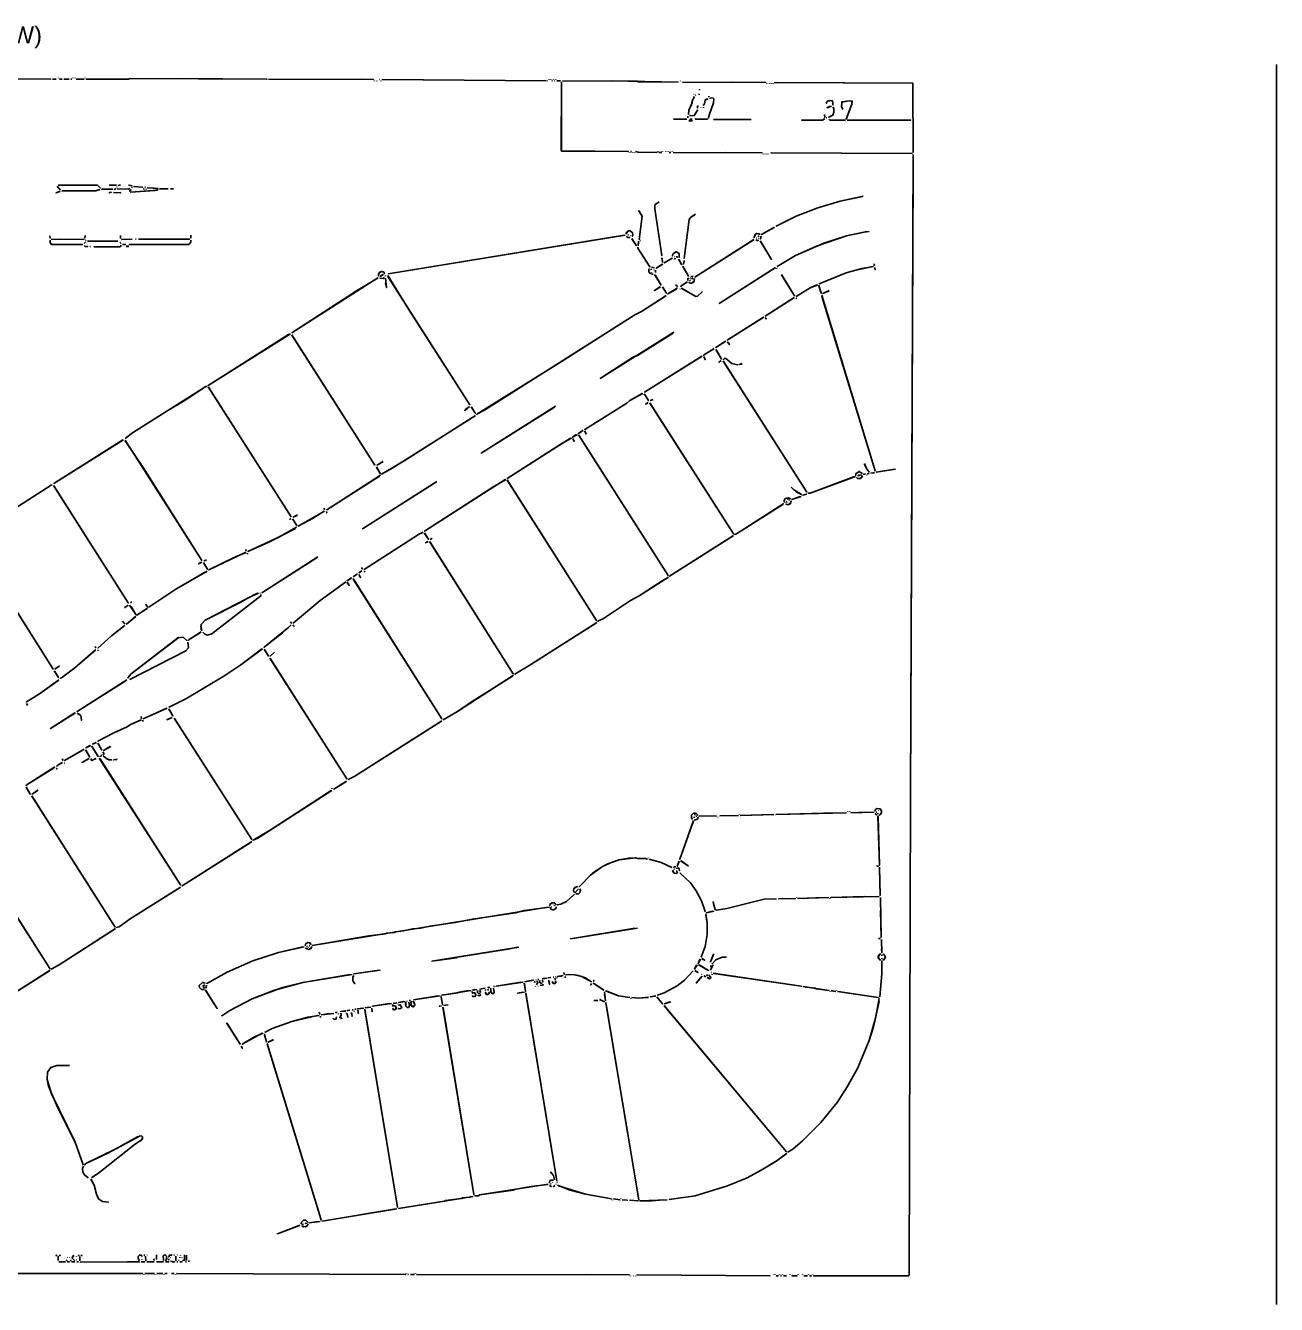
# Model space of a CAD drawing. Extents: x 0 to 16407, y 159 to 1115.
# Drawn here: x 15519 to 16407, y 206 to 1115 of the extents above; entities that cross this region are included whole.
import ezdxf

# ---------------------------------------------------------------- set-up
doc = ezdxf.new("R2010")
doc.units = 0
doc.layers.add('CONTROL', color=1, linetype='CONTINUOUS')
doc.layers.add('RASTER_VECTOR_LINEWORK', color=5, linetype='CONTINUOUS')
doc.styles.get("Standard").update_dxf_attribs({"font": 'Arial'})

msp = doc.modelspace()

# ---------------------------------------------------------------- linework, layer by layer
at = {"layer": 'RASTER_VECTOR_LINEWORK'}
for points in [[(16407, 1087), (16407, 206.25)], [(15447.75, 1077.25), (15536.5, 1076.5), (15449, 1077.25)], [(15537.75, 1076.5), (15540.25, 1076.5)], [(15542, 1077.5), (15542, 1077.25)], [(15542.75, 1076.5), (15544.5, 1076.5)], [(15545.75, 1076.5), (15549.5, 1076.5)], [(15550.75, 1076.5), (15551.5, 1076.5)], [(15552.25, 1077.5), (15552.25, 1077.25)], [(15553.75, 1077.5), (15553.75, 1077.25)], [(15554.5, 1076.5), (15560.25, 1076.5)], [(15561, 1077.5), (15561, 1077.25)], [(15593, 1077), (15591.75, 1076.5), (15561.75, 1076.5), (15591.75, 1076.5), (15593, 1077), (15690, 1076.5), (15627, 1077)], [(15691.25, 1076.5), (15765.75, 1076.25), (15757.25, 1076.5)], [(15766.5, 1075.5), (15766.5, 1075.25)], [(15768, 1075.5), (15768, 1075.25)], [(15770, 1076.25), (15770.25, 1076.25)], [(15771, 1075.5), (15771, 1075.25)], [(15771.75, 1076.25), (15888.25, 1075.5), (15772, 1076.25)], [(15889.25, 1075.5), (15889.5, 1075.5)], [(15890.25, 1076.5), (15890.25, 1076.25)], [(15891, 1076.5), (15891, 1076.25)], [(15891.75, 1076.5), (15891.75, 1076.25)], [(15892.5, 1075.5), (15892.75, 1075.5)], [(15893.5, 1076.5), (15893.5, 1076.25)], [(15894.25, 1075.5), (15894.5, 1075.5)], [(15895.25, 1076.5), (15895.25, 1076.25)], [(15896, 1075.5), (15898.5, 1075.5)], [(15899.25, 1074.75), (15899, 1025.75), (15946.75, 1025.25), (15899.25, 1025.5), (15899.25, 1071.25)], [(15900, 1075.5), (15953, 1075.25), (15953.75, 1074.75), (15982, 1074.5), (15934.75, 1075.5)], [(15983.75, 1075.5), (15983.75, 1075.25)], [(15985.25, 1074.5), (16044.25, 1074.25), (16020.75, 1074.5)], [(16045, 1073.5), (16045, 1073.25)], [(16047, 1073.5), (16047, 1073.25)], [(16048, 1073.5), (16048, 1073.25)], [(16048.75, 1073.5), (16048.75, 1073.25)], [(16049.5, 1073.5), (16049.5, 1073.25)], [(16050.25, 1074.25), (16148.75, 1073.75), (16149, 1024.5), (16148.75, 1073.75), (16052, 1074.25)], [(15993.75, 1064.25), (15992, 1061.25), (15992, 1059.75), (15989.75, 1054.5), (15989.5, 1051.5), (15989.75, 1054.5), (15991.5, 1058.25), (15992, 1061.25), (15993.5, 1064)], [(15993.5, 1066), (15993.25, 1065.75)], [(15994.5, 1065.25), (15994.75, 1065.25)], [(15997, 1066.25), (15997, 1065.5)], [(15997.25, 1069.5), (15997.25, 1068.75)], [(16006, 1063.25), (16004.75, 1063), (16006.75, 1063.25), (16007.5, 1062.5), (16007.25, 1059.75), (16004.25, 1051.75), (16003.75, 1049), (16004.25, 1051.75), (16007.25, 1059.75), (16007.5, 1062.5), (16006.75, 1063.25)], [(16004, 1064.5), (16004, 1063.75)], [(15996, 1054.75), (15993.5, 1050.75), (15995.75, 1054.5)], [(15996, 1057.75), (15995.75, 1056), (15995.75, 1057.5)], [(15998.5, 1056.5), (15998.25, 1056.25)], [(16002.5, 1062.5), (16001.25, 1061.75), (16000.75, 1059), (16000, 1058), (16000.75, 1059), (16001.25, 1061.75), (16003.5, 1062.5)], [(16000, 1056.75), (16000, 1056.25)], [(16089.75, 1061.5), (16088.25, 1061), (16087.25, 1059.5), (16088.25, 1061), (16091.25, 1061.5), (16092, 1060.5), (16092, 1058.25), (16092, 1060.5), (16091.25, 1061.5)], [(16091, 1057.5), (16087.75, 1056.25), (16089.5, 1057.25), (16090.75, 1057.25)], [(16092, 1056.75), (16092.75, 1055.75), (16092.75, 1053.25), (16092, 1051), (16089, 1049.5), (16092, 1051), (16092.75, 1053.25), (16092.75, 1055.75), (16092.25, 1056.5)], [(16103.5, 1061.25), (16098.25, 1060.25), (16098, 1057), (16099, 1055.25), (16098, 1057), (16098.5, 1060.5), (16103.5, 1061.25), (16105.75, 1061), (16105.5, 1058.75), (16101.5, 1048.25), (16105.5, 1058.75), (16105.5, 1061.25)], [(15978.75, 1048.25), (15988.25, 1048.25)], [(15989, 1050.25), (15989, 1049)], [(15992.25, 1047.5), (15991.25, 1046.75), (15990, 1047.25), (15990.25, 1046.75), (15991.75, 1047)], [(15990.25, 1050.75), (15992.75, 1050.5), (15991, 1050.75)], [(15990.5, 1048.25), (15992, 1048.25)], [(15994, 1048.75), (15994.5, 1048.25), (16003, 1048.25), (15994.5, 1048.25)], [(16007.25, 1048), (16034, 1048)], [(16085.75, 1048.5), (16084.5, 1047.5), (16069.75, 1047.5), (16084.5, 1047.5), (16086.25, 1048.5)], [(16086, 1051.5), (16086.25, 1049.5), (16086, 1050.5)], [(16087.25, 1049), (16087.75, 1049)], [(16089, 1048.25), (16089.75, 1047.5), (16100.75, 1047.5), (16089.75, 1047.5)], [(16102.25, 1047.5), (16147.25, 1047.5), (16146.25, 1047.5)], [(15947.5, 1024.5), (15947.5, 1024.25)], [(15948.25, 1025.25), (15949, 1025.25)], [(15949.75, 1024.5), (15949.75, 1024.25)], [(15951, 1024.5), (15951, 1024.25)], [(15951.75, 1025.25), (15953.75, 1024.75), (15967, 1024.5), (15953.75, 1024.75), (15952, 1025.25)], [(15967.75, 1025.5), (15967.75, 1025.25)], [(15969, 1024.75), (15968.5, 1024.5), (15970.25, 1024.5), (15969.75, 1024.75)], [(15971, 1025.5), (15971, 1025.25)], [(15973.25, 1025.5), (15973.25, 1025.25)], [(15975, 1025.5), (15975, 1025.25)], [(15975.75, 1024.5), (15977, 1024.5)], [(15977.75, 1025.5), (15977.75, 1025.25)], [(15978.5, 1024.5), (16041.75, 1024.25), (16016, 1024.5)], [(16042.5, 1023.5), (16042.5, 1023.25)], [(16044, 1023.5), (16044, 1023.25)], [(16045, 1023.5), (16045, 1023.25)], [(16046, 1023.5), (16046, 1023.25)], [(16048, 1024.25), (16148.25, 1023.75), (16048.5, 1024.25)], [(16149, 1023), (16147, 569.75), (16146.25, 227), (16145.75, 226.5), (16078.25, 226.5), (16145.75, 226.5), (16146.25, 227), (16147, 569.75), (16149, 1012.5)], [(15541, 1000.5), (15543.25, 998), (15542, 999.5)], [(15541.75, 1001.25), (15569.75, 1001.25), (15571.75, 999.25), (15569.75, 1001.25)], [(15578, 1001.25), (15583.25, 1001.25)], [(15583.5, 1000), (15583.5, 999.75)], [(15586, 1001.5), (15584.5, 1001), (15585.75, 1001.25)], [(15591.75, 1001.25), (15594.25, 1000.75), (15592.25, 1001.25)], [(15594.25, 999.75), (15594, 999.5)], [(15595.25, 1000.25), (15601.75, 999.75), (15595.75, 1000.25)], [(15603.25, 999.75), (15603.75, 999.75)], [(15605, 999.5), (15612.75, 999), (15607, 999.5)], [(15543.25, 997), (15540.25, 995.75), (15543, 996.75)], [(15571.25, 998.25), (15568.5, 997.25), (15544.5, 997.25), (15568.5, 997.25), (15571, 998)], [(15572.5, 998.5), (15580.5, 998.5)], [(15579, 996.25), (15578, 995.75), (15579.75, 996.25)], [(15581, 996), (15586.25, 995.75), (15585.75, 996)], [(15582.5, 999), (15581.75, 998.25), (15582.75, 999)], [(15592.75, 999), (15591.75, 998.5), (15583.75, 998.75), (15591.75, 998.5), (15593, 999)], [(15593.5, 998.25), (15592.5, 997), (15593.5, 998)], [(15612.75, 998.25), (15610.5, 997.5), (15593.25, 996.25), (15612.25, 997.75)], [(15602.5, 999), (15602.5, 998.25)], [(15604.25, 998.75), (15604.25, 998.25)], [(15613.75, 998.75), (15620, 998.75)], [(15621.5, 998.75), (15623.75, 998.75)], [(16113.5, 993.5), (16097.25, 990), (16081.25, 985.25), (16066, 979.25), (16051.75, 972.25), (16066, 979.25), (16081.25, 985.25), (16097.25, 990), (16113.25, 993.25)], [(15954, 983.25), (15956.5, 979.25), (15954.5, 962.75), (15956.5, 979.25), (15954.5, 982.75)], [(15968.5, 989.5), (15965.5, 987.25), (15965.5, 984.5), (15970.5, 951.25), (15965.5, 984.5), (15965.5, 987.25), (15968, 989)], [(15994.5, 980.75), (15991, 978.5), (15990, 977), (15986.25, 949.25), (15990, 977), (15991, 978.5), (15994, 980.25)], [(15535.75, 965.25), (15536, 963.75), (15535.75, 965)], [(15536.75, 963), (15560, 962.75), (15543, 963)], [(15561, 965.5), (15560.75, 963.75), (15561, 965)], [(15586, 965.5), (15586, 963.5)], [(15592.25, 963), (15586.75, 962.75), (15594.25, 963)], [(15596.75, 963), (15597.25, 963)], [(15598.75, 963), (15635.25, 963)], [(15636, 965.75), (15636, 963.75)], [(15943.75, 965.75), (15776.25, 938.25), (15944.5, 965.75)], [(15947.25, 969), (15945.25, 967.5), (15945.25, 966.75), (15946.25, 968.5), (15947.75, 969), (15949.75, 967.5), (15950, 966), (15949.5, 965), (15950, 966), (15949.75, 967.5), (15947.75, 969)], [(15945.5, 965), (15946.25, 964), (15947.75, 964), (15946.25, 964), (15945.5, 964.75)], [(15946.25, 966), (15946.75, 966)], [(15948, 965.5), (15948.25, 965.25)], [(15949.25, 963.5), (15952.5, 958.25), (15949.25, 963.25)], [(16037.75, 967), (16036.5, 966), (16036, 964), (16037, 966.5), (16037.75, 967), (16040, 966.5), (16039.25, 967)], [(16037.5, 963.75), (16037.75, 963.75)], [(16039.75, 965.25), (16039, 964.75), (16039.5, 965)], [(16039.25, 963.5), (16039.5, 963.25)], [(16040.75, 965), (16040.5, 963), (16041, 964.75)], [(16050.5, 971.5), (16041.25, 966.25), (16050.25, 971.25)], [(16116, 968.25), (16101.75, 965.25), (16080.25, 958), (16065.5, 951.25), (16052.5, 943.5), (16065.5, 951.25), (16085.5, 960), (16101.75, 965.25), (16114.25, 968), (16117.75, 968.25)], [(15536, 962.25), (15536, 960.25), (15537, 959.25), (15559, 959.25), (15537, 959.25), (15536, 960.25)], [(15561.5, 961), (15560.25, 959.75)], [(15560.25, 958.5), (15561, 957.75), (15562.75, 957.75), (15561, 957.75)], [(15561.25, 962.5), (15561.75, 962)], [(15562.5, 961.5), (15584.25, 961.5)], [(15564.25, 957.75), (15564.75, 957.75)], [(15586.5, 958.75), (15585.75, 957.5), (15567.25, 957.5), (15585.75, 957.5), (15586.25, 958.5)], [(15585.5, 960.75), (15586.5, 959.75)], [(15587.5, 959.25), (15589.75, 959.25)], [(15590.5, 958.5), (15590.5, 957.25)], [(15591.5, 958.5), (15591.5, 957.25)], [(15636, 962.25), (15636, 960.75), (15634.5, 959.25), (15592.25, 959.25), (15634.5, 959.25), (15636, 960.75)], [(15953.5, 957.25), (15953.5, 956.5), (15962, 943.25), (15953.5, 956.5)], [(15954, 961.5), (15953.75, 958.5), (15954, 960.25)], [(15955, 962), (15955.25, 962)], [(15980.5, 954), (15978.25, 952.25), (15978, 951), (15978.25, 952.25), (15980.75, 954), (15982.75, 952.75), (15982.75, 950), (15982.75, 952.75), (15980.75, 954)], [(16035.75, 962.75), (15994, 936), (16036, 962.75)], [(16037.25, 962.5), (16039, 962), (16037.75, 962)], [(16040.25, 961.75), (16048.5, 948.5), (16040.5, 961.5)], [(15970.75, 945.25), (15966.5, 942.25), (15971.25, 945.25)], [(15970.5, 949.75), (15971, 946.5), (15970.75, 949.5)], [(15977.75, 949.5), (15972.25, 946), (15978, 949.5)], [(15979.25, 949.25), (15980, 949), (15979.5, 949)], [(15979.75, 950.75), (15979.5, 950.5)], [(15981.25, 950.75), (15981.5, 950), (15981.25, 950.5)], [(15982.25, 948.75), (15984.75, 944.75), (15982.5, 948.5)], [(15986.25, 947.75), (15986, 945.25), (15986.25, 947.25)], [(16121.25, 945.5), (16121.5, 944.25), (16121.25, 944.75)], [(15771.5, 940), (15769.5, 938.75), (15769.25, 936.75), (15769.25, 938.25), (15770.25, 939.5), (15771.75, 940), (15773, 939.5), (15773.5, 938.5), (15773, 939.5), (15771.75, 940)], [(15773.5, 935.75), (15772.5, 935), (15770.25, 935.25), (15772.5, 935), (15773.25, 935.5)], [(15772, 937.75), (15770.5, 936.5), (15772.75, 937.75)], [(15774.25, 937), (15774.25, 936.75)], [(15776, 937), (15791, 912.5), (15834.25, 845.25), (15776, 936.5)], [(15961.75, 942), (15961.25, 941.5), (15961.25, 939.75), (15962.25, 938.5), (15961.25, 939.75), (15961.25, 941.5)], [(15962.75, 941.75), (15963.25, 941.25)], [(15963.25, 943), (15965, 942.5), (15964.5, 943)], [(15963.25, 939.25), (15963.25, 938.75)], [(15963.25, 938), (15964.25, 938)], [(15964.75, 941.25), (15965, 941.25)], [(15965.25, 937.75), (15970, 930.25), (15966, 937)], [(15966, 941), (15966, 939.25)], [(15985.5, 943.75), (15989.5, 936.75), (15985.5, 943.5)], [(15991, 936.5), (15992.75, 936.5)], [(16051.25, 942.75), (16011.25, 917.25), (16051, 942.5)], [(16052, 942.25), (16052, 941.75)], [(16055.5, 937.75), (16064.75, 922.75), (16055.5, 937.5)], [(16120.5, 943.5), (16108.25, 941), (16101.5, 939), (16082.25, 931.25), (16101.5, 939), (16112.5, 942), (16120.75, 943.5)], [(16121.75, 942.75), (16122, 941.25), (16121.75, 942)], [(15768.75, 935.5), (15707.75, 896.5), (15753.75, 926.25), (15769, 935.5)], [(15774.25, 935.25), (15775, 928.5), (15774.25, 932)], [(15969.25, 929), (15965.25, 926.5), (15969.5, 929)], [(15971, 929), (15973.75, 924.5), (15971, 928.75)], [(15981.75, 928.25), (15974.75, 924), (15981, 927.5)], [(15980.25, 930.5), (15981.75, 929.5), (15980.75, 930)], [(15983.5, 927.75), (15983.5, 927.5)], [(15988.5, 932.5), (15984, 929.5), (15988.75, 932.5)], [(15984.25, 928), (15994.75, 922.25), (15995.75, 922.5), (15999.25, 925.5), (15995.75, 922.5), (15994.75, 922.25), (15984.5, 928)], [(15989.25, 935.5), (15989, 933.75), (15989, 935.25)], [(15993.75, 935), (15993.25, 932.5), (15991.25, 931.5), (15989.75, 932.25), (15991.25, 931.5), (15993.75, 933.25)], [(15990.75, 933.75), (15990.25, 933.25)], [(15990.5, 935.25), (15990.75, 935)], [(15992.75, 935.25), (15991.75, 934.75), (15992.5, 935)], [(16080.5, 930.5), (16075.75, 928.25), (16066, 922.25), (16075.75, 928.25), (16081.25, 930.5)], [(16082, 930.25), (16083.75, 924.5), (16082, 929.75)], [(15973.5, 923), (15956, 911.5), (15951.25, 909.25), (15898.5, 875.5), (15839, 838.5), (15844.5, 841.5), (15951.25, 909.25), (15956, 911.5), (15973, 922.5)], [(16064.5, 921.5), (16044, 908.25), (16064.75, 921.5)], [(16065.75, 921.25), (16066.5, 920.5)], [(16084.25, 923.25), (16122, 798.25), (16084.25, 922.25)], [(16089.25, 926.5), (16084.75, 924.25), (16089.25, 926.25)], [(16042.75, 907.5), (16017, 891.25), (16043, 907.5)], [(16044, 907.25), (16044.5, 906.25), (16044.5, 906.75)], [(15706.75, 895.75), (15648.25, 859), (15705.25, 895.25), (15706.5, 895.5)], [(15707.75, 895), (15766.75, 802.5), (15707.75, 894.75)], [(15979, 896.75), (15926.75, 864), (15950.5, 879.25), (15953.25, 880.25), (15978.5, 896.25)], [(16015.75, 890.5), (16008.75, 886), (16016, 890.5)], [(16007.75, 885.25), (16000, 880.5), (16007.5, 885)], [(16008.75, 884.5), (16013, 877.75), (16009.25, 884)], [(16017, 890), (16018.5, 888), (16017.5, 889.5)], [(15999, 879.75), (15958.25, 854.25), (15999.25, 879.75)], [(16000.25, 879.5), (16001.5, 877.25), (16000.25, 879.25)], [(16012.5, 876.5), (16011, 875.5), (16012.75, 876.5)], [(16014, 876.5), (16073.5, 783.25), (16014, 876.25)], [(16015, 878.25), (16014.25, 877.5), (16015, 878.25), (16016, 878.25), (16020.25, 874.5), (16024.5, 873.75), (16020.25, 874.5), (16016, 878.25)], [(16027.5, 874.5), (16025.75, 874), (16027.25, 874.25)], [(15646.75, 858.25), (15594.5, 825.25), (15589.5, 821.5), (15594.5, 825.25), (15619.75, 841.25), (15632, 848.5), (15646.75, 858.25), (15647.5, 858.25)], [(15648.25, 858), (15707.25, 765.75), (15648.5, 857.75)], [(15956.5, 853.25), (15947.75, 848.25), (15945.75, 846.5), (15915.75, 827.75), (15945.75, 846.5), (15947.75, 848.25), (15957, 853.25)], [(15958, 853), (15961, 848.25), (15958.25, 852.75)], [(15960.75, 847), (15959, 845.75), (15960.25, 846.5)], [(15962, 846.75), (16021.5, 753.5), (15962, 846.5)], [(15964, 849), (15962.5, 848.25), (15964.25, 849)], [(15838.25, 837.75), (15787.5, 805.5), (15771.5, 796), (15779.5, 800.5), (15838, 837.5)], [(15834, 844), (15830.5, 841.25), (15831.5, 842.5), (15833.5, 843.5)], [(15835, 843.75), (15838, 839.25), (15835.5, 843.25)], [(15895, 844.25), (15842.25, 811), (15894.25, 843.5)], [(15914.75, 827.25), (15911.25, 825), (15914, 826.5)], [(15915.5, 826.75), (15916.75, 824.5), (15915.75, 826.5)], [(15587.75, 820.5), (15538.75, 789.25), (15588.25, 820.5)], [(15589.25, 820.25), (15643.75, 734.75), (15602.5, 800), (15589.25, 819.75)], [(15905.75, 821.5), (15860.75, 793), (15900.25, 818.25), (15906.25, 821.5)], [(15909.75, 824.25), (15907, 822.25), (15910.5, 824.25)], [(15907.25, 821.25), (15908.25, 819.25), (15907.25, 821)], [(15911.25, 824), (15975, 724), (15911.5, 823.75)], [(15767.75, 801.25), (15770.75, 796.25), (15767.75, 800.75)], [(15772.25, 805), (15768.25, 802.5), (15772.5, 805)], [(16114.5, 803.5), (16115.75, 800), (16117.75, 797.5), (16115.75, 800), (16114.5, 803)], [(16135.75, 799.5), (16122.75, 797.5), (16136.5, 799.5)], [(15770.75, 795.25), (15732.5, 770.75), (15770, 794.5)], [(15810.75, 790.75), (15758, 757.25), (15810.5, 790.5)], [(15859.25, 792.25), (15802, 755.5), (15851.25, 787.25), (15860, 792.25)], [(15860.75, 792), (15924, 692), (15860.75, 791.75)], [(16107.25, 794.25), (16075.75, 782.5), (16074.5, 782.5), (16075.75, 782.5), (16108, 794.25)], [(16110.75, 798), (16108.25, 796.25), (16108.25, 795.25), (16108.25, 796.25), (16110.75, 798), (16112.75, 796.5), (16111.25, 797.5)], [(16113, 795), (16111.75, 793), (16109.5, 793), (16109, 793.5), (16109.5, 793), (16111.75, 793), (16113, 794.5)], [(16111, 795.5), (16109.75, 794.75), (16112.25, 795.5)], [(16115.25, 796.25), (16113.5, 796), (16115, 796)], [(16116, 795.5), (16116, 795.25)], [(16117.25, 796.5), (16116.75, 796.25), (16117.75, 796.5)], [(16121.5, 797.25), (16119, 796.75), (16121.25, 797)], [(15536.75, 788.25), (15479.5, 751.5), (15536.75, 788.25), (15537.5, 788.25)], [(15538.5, 788), (15591.5, 704.5), (15538.75, 787.75)], [(16062.25, 786.75), (16066, 783.5), (16069.75, 781.5), (16064, 785)], [(16073.25, 781.75), (16070.75, 781), (16073.5, 781.75)], [(16057.25, 775.25), (16023.5, 753.5), (16022.25, 753.25), (16023.5, 753.5), (16056.5, 774.5)], [(16059, 779.25), (16057.75, 778.25), (16057.5, 776.25), (16057.5, 777.75), (16058.25, 778.75), (16060.75, 779.25), (16061.75, 778.5), (16060.75, 779.25)], [(16062.25, 777), (16061.75, 775), (16060, 774.25), (16058.75, 774.75), (16060, 774.25), (16062.25, 775.75)], [(16059.5, 776.5), (16058.75, 776), (16059.5, 776.25)], [(16060, 778.5), (16060, 778)], [(16060.75, 777.5), (16061.25, 777.5)], [(16068.75, 780.25), (16062.75, 778), (16069.5, 780.25)], [(15707, 764.5), (15706.25, 764), (15707, 764.25)], [(15708.25, 764.25), (15711.25, 759.5), (15708.5, 764)], [(15711.75, 767), (15708.75, 765.5), (15711.5, 766.75)], [(15730.75, 769.75), (15722.5, 764.5), (15712.25, 759), (15731, 769.75)], [(15730.5, 771.75), (15731, 771), (15730.75, 771.5)], [(15732.25, 769.5), (15732.5, 768.5), (15732.25, 769)], [(15711, 758.25), (15699, 751.5), (15676.5, 741), (15691, 747.5), (15710.25, 757.5)], [(15801, 754.75), (15797.75, 753.25), (15759, 728.25), (15797.75, 753.25), (15800.75, 754.5)], [(15802, 754.25), (15804.75, 749.75), (15802, 753.75)], [(15479.5, 750.5), (15538.25, 657.5), (15479.5, 750.25)], [(15804, 748.25), (15802.75, 747.25), (15804.5, 748.25)], [(15805.5, 748.25), (15865, 654.25), (15806, 747.75)], [(15807.5, 750.5), (15806, 749.5), (15806.75, 749.75)], [(16021.5, 752.5), (15976, 723.5), (16021.25, 752.25)], [(15674.5, 740.25), (15648.75, 728), (15667.75, 737.25), (15675.25, 740.25)], [(15675, 742.5), (15675.25, 741.5), (15675, 742)], [(15676.25, 740), (15676.25, 739.25)], [(15726.25, 737.25), (15686.5, 711.75), (15725.75, 736.75)], [(15647.5, 727), (15625.25, 714.25), (15606.25, 701.5), (15625.25, 714.25), (15645.75, 726.25), (15647, 726.5)], [(15643.5, 733.5), (15641.5, 732.25), (15643.75, 733.5)], [(15645, 733.25), (15647.75, 728.5), (15645, 733)], [(15647, 735.25), (15645.5, 734.5), (15646.5, 734.75)], [(15757.25, 727.25), (15755.5, 726), (15757.5, 727.25)], [(15757.25, 729.75), (15757.75, 728.75), (15757.5, 729.5)], [(15759, 727), (15759.5, 726.5)], [(15746, 719.5), (15727.75, 706.25), (15708.75, 690.25), (15727.75, 706.25), (15745.75, 719.25)], [(15749.75, 722.25), (15747, 720.25), (15750.25, 722.25)], [(15747, 719.25), (15748.5, 717), (15747, 719)], [(15751.25, 722), (15814.25, 622.25), (15751.25, 721.5)], [(15754.25, 725.25), (15751.5, 723.25), (15753.5, 724.5)], [(15755.25, 724.75), (15756.5, 722.5), (15755.5, 724.5)], [(15975.25, 722.75), (15954.5, 709.5), (15948.25, 706.25), (15929, 693.5), (15925, 691.5), (15929, 693.5), (15948.25, 706.25), (15954.5, 709.5), (15970.75, 720.25), (15975, 722.5)], [(15683.25, 711.5), (15646.25, 692.25), (15643.25, 689.25), (15643.25, 685.75), (15643.75, 685), (15643, 687.5), (15643.25, 689.25), (15646.25, 692.25), (15672.5, 705.5), (15676.75, 708.25), (15684, 711.5)], [(15685.75, 710.5), (15685.75, 709.5), (15651, 682.5), (15647.75, 681.75), (15646, 682.25), (15644.75, 683.5), (15646, 682.25), (15647.75, 681.75), (15651, 682.5), (15685.75, 709.5)], [(15685, 711.5), (15685.25, 711.5)], [(15591.5, 703), (15589, 701.25), (15591.25, 702.75)], [(15592.5, 703), (15597, 696.25), (15593.5, 702)], [(15594, 705.25), (15593.25, 704.5)], [(15605.25, 700.75), (15597.75, 695.75), (15605, 700.5)], [(15604, 703.75), (15605.25, 701.75), (15604, 703.5)], [(15587.5, 691.5), (15589, 689.75), (15588.5, 690.5)], [(15597, 695.25), (15590.25, 689.5), (15597, 695)], [(15706.5, 691), (15707.5, 690.25), (15706.75, 691)], [(15924.25, 690.75), (15875.5, 659.5), (15866, 654), (15875.5, 659.5), (15924, 690.5)], [(15589, 688.5), (15579.75, 681.25), (15570, 672.5), (15579.75, 681.25), (15588.75, 688.25)], [(15643.25, 684), (15634, 678), (15642.75, 683.5)], [(15707.25, 689), (15701, 683.25), (15688, 673), (15705.5, 687.25)], [(15708.75, 689), (15709.25, 688), (15708.75, 688.75)], [(15568, 673.5), (15568.5, 672.75), (15568, 673.25)], [(15627.75, 680.25), (15593.5, 654.25), (15591.25, 651.25), (15593.5, 654.25), (15626.75, 679.75), (15630.5, 680.25), (15633, 678), (15630.5, 680.25)], [(15633.75, 676.75), (15634.25, 672.75), (15632.5, 670.5), (15592.75, 650.25), (15632.5, 670.5), (15634.25, 672.75), (15633.75, 676.5)], [(15568.25, 671.25), (15553.5, 658.5), (15544.25, 651.25), (15543.25, 651), (15544.25, 651.25), (15553.5, 658.5), (15568.5, 671.25)], [(15569.75, 671.25), (15570.5, 670.5)], [(15686.5, 672), (15671.5, 660.5), (15659.5, 652.5), (15632.5, 636.5), (15620.5, 630.5), (15632.5, 636.5), (15659.5, 652.5), (15671.5, 660.5), (15687, 672)], [(15688, 671.75), (15691.25, 666.75), (15688.25, 671.5)], [(15692, 665.25), (15746.75, 579.5), (15692.5, 664.75)], [(15695.5, 669.5), (15692.25, 666.75), (15695.25, 669.25)], [(15539, 656.25), (15542, 651.5), (15539.5, 655.75)], [(15542.75, 659.75), (15539.5, 657.5), (15542.5, 659.5)], [(15542.25, 650), (15527.75, 639.5), (15519.25, 634.25), (15527.75, 639.5), (15542.25, 649.75)], [(15590.5, 650), (15555.25, 627.5), (15590, 649.5)], [(15865.25, 653.25), (15825.5, 627.5), (15815.25, 621.5), (15825.5, 627.5), (15835.25, 634.25), (15864.5, 652.5)], [(15519.25, 633), (15520, 632), (15519.25, 632.75)], [(15619, 629.75), (15602.25, 622.25), (15619.25, 629.75)], [(15620.25, 629.25), (15623.25, 624.25), (15620.25, 629)], [(15553.5, 626.5), (15536.25, 615.25), (15554, 626.5)], [(15555.25, 626.25), (15557.75, 624.5), (15558.25, 621.25), (15557.75, 624.5), (15555.5, 626.25)], [(15600.75, 621.5), (15593.25, 618.25), (15590.75, 616.5), (15581.25, 612.25), (15570, 606.25), (15581.25, 612.25), (15590.75, 616.5), (15593.25, 618.25), (15601, 621.5)], [(15600.75, 623.75), (15601, 622.5), (15600.75, 623.25)], [(15602, 621.25), (15602, 620.25)], [(15622.5, 623.25), (15619, 621.5), (15622.75, 623.25)], [(15624.25, 622.75), (15679.25, 536.5), (15624.5, 622.5)], [(15814.25, 620.75), (15752.5, 581.5), (15747.75, 579), (15752.5, 581.5), (15814, 620.5)], [(15560.25, 600.75), (15546.25, 592.5), (15560, 600.5)], [(15561.25, 600.25), (15564.25, 595), (15561.5, 600)], [(15564.25, 603.25), (15561.5, 601.5), (15565, 603.25)], [(15565.75, 602.75), (15570.25, 595.5), (15565.75, 602.5)], [(15568.75, 605.5), (15566.25, 604.25), (15569, 605.5)], [(15570, 605), (15572.75, 600), (15570.25, 604.75)], [(15578.75, 602.5), (15574, 599.75), (15579.25, 602.5)], [(15544.5, 591.25), (15540.75, 588.75), (15544.75, 591.25)], [(15544.5, 593.75), (15545, 592.75), (15544.75, 593.5)], [(15546, 591), (15546.5, 590.5)], [(15563.5, 594), (15558.75, 591.25), (15563.75, 594)], [(15568.5, 594), (15565.75, 592.5), (15565, 593.75), (15565.75, 592.5), (15568.75, 594)], [(15571, 594.25), (15628.75, 504.25), (15571.5, 593.75)], [(15572.75, 596.5), (15571.5, 595.5), (15572, 595.75)], [(15573.5, 598.75), (15574.25, 597.75), (15573.75, 596.75), (15574.25, 597.25), (15573.75, 598.5)], [(15573.75, 596), (15575.75, 594), (15578, 593), (15579.75, 593), (15576.75, 593.5), (15574, 595.75)], [(15583.75, 593.5), (15581.25, 593), (15583.5, 593.25)], [(15539.5, 588), (15519, 575), (15539, 587.5)], [(15540.5, 587.5), (15540.75, 586.5), (15540.75, 587.25)], [(15519, 574), (15522, 568.75), (15519, 573.5)], [(15736.25, 573), (15736.25, 572.5)], [(15746.5, 578), (15737.5, 572.25), (15746, 577.5)], [(15523, 567.5), (15582.25, 474.25), (15523, 567.25)], [(15527.25, 571.5), (15523.25, 568.75), (15527.5, 571.5)], [(15735.75, 571.25), (15693, 543.5), (15680.25, 536), (15683.5, 537.5), (15736.25, 571.25)], [(15993, 555.25), (15991.5, 553.75), (15991.5, 552), (15992.25, 551), (15991.5, 552), (15991.5, 553.75), (15993, 555.25), (15994.75, 555.25), (15996, 553.75), (15994.75, 555.25)], [(15994, 554.5), (15994, 553.75)], [(16025.75, 554.5), (16025.75, 554.25)], [(16048.75, 554.25), (16026.5, 553.5), (16050, 554.25)], [(16093.75, 555.5), (16051.5, 554.25), (16101.75, 555.5)], [(16102.5, 556.5), (16102.5, 556.25)], [(16104, 556.5), (16104, 556.25)], [(16115.5, 556), (16104.75, 555.5), (16121.25, 556)], [(16123.25, 558.5), (16122, 557.5), (16122, 556.75), (16122, 557.5), (16123.25, 558.5), (16125.5, 558.25), (16126.5, 556.75), (16126.25, 554.75), (16124.75, 553.75), (16126.5, 555.5), (16126.5, 556.75), (16125, 558.5)], [(16122, 555.25), (16123.25, 554), (16122, 554.75)], [(16122.75, 556), (16123.25, 556)], [(16124, 555.25), (16124, 554.75)], [(16124.5, 557), (16124.25, 556.75)], [(15993, 550), (15983.25, 522.5), (15993, 549.75)], [(15993.5, 552.5), (15993.5, 552)], [(15996.25, 552.25), (15995.75, 551), (15993.75, 550.25), (15995.75, 551), (15996, 552)], [(15994.75, 553), (15995.25, 553)], [(16008.25, 553.25), (15997, 553), (16009.25, 553.25)], [(16010, 552.5), (16010, 552.25)], [(16015.25, 553.5), (16011.75, 553.25), (16025, 553.5)], [(16124, 553), (16125, 518.25), (16124.25, 552.75)], [(15476.5, 538.25), (15535.75, 444.75), (15476.5, 537.75)], [(15679.25, 535), (15629.75, 503.5), (15678.75, 534.5)], [(15951.5, 523.5), (15940.25, 522), (15934.75, 520.25), (15928.25, 517.25), (15919.75, 511.25), (15912, 503), (15921.25, 512.5), (15928.25, 517.25), (15932.25, 519.25), (15940.25, 522), (15947, 523.25), (15951.75, 523.5), (15953.5, 523), (15959, 523), (15960, 522.5), (15959, 523), (15953.5, 523), (15951.75, 523.5)], [(15960.75, 523.5), (15960.75, 523.25)], [(15961.5, 522.5), (15970, 520.25), (15977.5, 516.5), (15970, 520.25), (15961.75, 522.25)], [(15982.75, 521), (15981.5, 517.5), (15982.75, 520.75)], [(15983.75, 521.25), (15989.25, 517.75), (15984.25, 521.25)], [(15978, 514.75), (15979.25, 512.5), (15980.75, 512.25), (15981.75, 513), (15980.75, 512.25), (15979.25, 512.5), (15978, 514)], [(15979.5, 517.25), (15979, 516.75), (15980.5, 517.25)], [(15979, 515.5), (15979.5, 515.5)], [(15980.75, 514.25), (15981.5, 513.75), (15981, 514)], [(15981, 516.25), (15981, 515.75)], [(15981.75, 516.5), (15982.75, 515.75), (15983, 514.25), (15982.75, 515.75), (15982, 516.5)], [(15983.25, 512.75), (15990.75, 505.75), (15995, 500), (15998.75, 493), (16001.25, 485.25), (15998.75, 493), (15995, 500), (15990.75, 505.75), (15983.5, 512.5)], [(16123, 517.75), (16124.25, 517.5), (16123.25, 517.5)], [(16125, 516.75), (16125.5, 496.75), (16125, 515.75)], [(15628.75, 502.75), (15593, 480.25), (15585, 474.5), (15583.25, 474), (15585, 474.5), (15593, 480.25), (15628.5, 502.5)], [(15910, 503), (15908, 501.5), (15907.75, 500), (15908.25, 499), (15907.75, 500), (15908, 501.5), (15908.75, 502.5), (15910.75, 503)], [(15911.25, 501.5), (15909.25, 499), (15911, 501.25)], [(15912.25, 501.5), (15912.75, 500.75), (15912.5, 499), (15911.25, 498), (15909.5, 498), (15911.25, 498), (15912.5, 499), (15912.5, 501.25)], [(15892.5, 491.5), (15891, 490.25), (15891, 489.5), (15891, 490.25), (15892.5, 491.5), (15894, 491.5), (15895.25, 490.5), (15894, 491.5)], [(15908.5, 497.75), (15902.75, 492.5), (15898.75, 490.5), (15896.25, 490), (15898.75, 490.5), (15902.75, 492.5), (15907.5, 496.75)], [(16007, 492.5), (16008.5, 486.75), (16007, 491.75)], [(16050.25, 494.25), (16043.25, 494), (16016.75, 487.5), (16009.25, 486.25), (16016.75, 487.5), (16043.25, 494), (16052, 494.25)], [(16056.5, 494.5), (16053.5, 494.25), (16065.75, 494.5)], [(16066.5, 495.5), (16066.5, 495.25)], [(16086.25, 495.25), (16067.25, 494.5), (16089, 495.25)], [(16089.75, 494.5), (16089.75, 494.25)], [(16114.5, 496), (16090.5, 495.25), (16124.75, 496)], [(16125.75, 495.25), (16126.25, 467), (16125.75, 486)], [(15889.5, 488.5), (15722.25, 461.25), (15762.5, 468), (15774.5, 469.5), (15775, 470), (15780.5, 470.5), (15781.25, 471), (15787, 471.5), (15793.5, 473), (15799.25, 473.5), (15805.75, 475), (15823.75, 477.5), (15836, 480), (15866.5, 484.5), (15872.75, 486), (15890.75, 488.5)], [(15895.5, 488.75), (15895.5, 487.75), (15894.5, 486.75), (15892.75, 486.5), (15891.5, 487.25), (15891.5, 488), (15891.75, 487), (15893.75, 486.5), (15895.5, 487.75)], [(15892.25, 488.75), (15892.5, 488.75)], [(15893.5, 490), (15893.25, 489.75)], [(15894.25, 489.5), (15894.75, 489.5)], [(16001.75, 483.75), (16002.75, 477.25), (16002.75, 469), (16001.25, 460.5), (15998.5, 453), (16001.25, 460.5), (16002.75, 469), (16002.75, 477.25), (16001.75, 482.75)], [(16006.5, 485.5), (16002.25, 484.5), (16007.75, 485.5)], [(15582.5, 473.25), (15542.5, 447.5), (15536.75, 444.5), (15542.5, 447.5), (15582.25, 473)], [(15951.25, 473.5), (15905.75, 466), (15953.25, 473.5)], [(16124.5, 466.5), (16124.75, 466), (16125.5, 466.25), (16124.5, 466.25)], [(16126.5, 465.5), (16126.75, 456), (16126.5, 458.75)], [(15715.5, 460.25), (15698.25, 456.25), (15680, 450.25), (15661.75, 442.25), (15647.25, 434.25), (15661.75, 442.25), (15680, 450.25), (15698.25, 456.25), (15716.5, 460.25)], [(15718.75, 463.25), (15717.5, 462.25), (15717.25, 461.25), (15717.5, 462.25), (15718.75, 463.25), (15720.75, 463), (15721.25, 462), (15720, 463.25)], [(15722, 460.5), (15721.5, 459.25), (15719.75, 458.25), (15717.5, 459.25), (15719.75, 458.25), (15721, 458.75), (15722, 460.25)], [(15718.25, 460.5), (15718.75, 460.5)], [(15719.5, 460), (15719.25, 459.75)], [(15720, 461), (15720.5, 461)], [(15868, 460), (15861.25, 458.5), (15825.5, 453), (15825, 452.5), (15807.25, 450), (15869, 460)], [(16007.5, 455.25), (16005, 449.5), (16007.25, 455)], [(16125.5, 455.25), (16124.25, 453.25), (16124.25, 452.25), (16125.25, 451), (16126, 451), (16125, 451.25), (16124.25, 453.25), (16124.5, 454.25), (16126, 455.25)], [(16126.75, 454.5), (16126.75, 453.75)], [(16127.5, 455.25), (16129.25, 453.5), (16128.25, 451), (16127.5, 451), (16128.75, 451.5), (16129.25, 453.5), (16127.75, 455.25)], [(15995.5, 447.5), (15993.75, 444.5), (15995, 447)], [(15998, 451.75), (15996.25, 448.25), (15997.5, 451.25)], [(15996.5, 447.5), (16003.75, 443.5), (15997, 447.5)], [(15999, 452), (16001, 450.75), (15999.5, 451.5)], [(16006.5, 447.5), (16006.75, 447), (16005, 444), (16006.75, 447.25)], [(16005.5, 447), (16005.25, 446.25), (16005.25, 446.75)], [(16013.25, 453), (16008.75, 451), (16006.25, 448.25), (16008.75, 451), (16013.25, 453), (16016.5, 453)], [(16126.75, 450.25), (16126.75, 441), (16125.25, 424.75), (16126.75, 441)], [(16126.75, 452.25), (16126.75, 451.75)], [(15536, 443.75), (15479, 407.5), (15477.75, 407.25), (15479, 407.5), (15535.5, 443.25)], [(15749.25, 440.5), (15715.5, 435), (15694.75, 429.25), (15679.5, 423.25), (15663.75, 415), (15658, 411.25), (15663.75, 415), (15679.5, 423.25), (15701, 431.25), (15715.5, 435), (15750.5, 440.5)], [(15751.75, 440), (15751, 438.75), (15751, 436), (15752.5, 434), (15751, 436), (15751, 438.75), (15751.75, 439.75)], [(15769.75, 443.75), (15751.75, 441), (15770.5, 443.75)], [(15878.5, 436.5), (15873.25, 435.5), (15879.5, 436.5)], [(15881, 436.75), (15881.25, 436.75)], [(15882.5, 437), (15883.25, 437)], [(15884, 436.25), (15883.5, 435.25), (15885.25, 434.25), (15883.5, 435.25), (15883.75, 436)], [(15887.5, 438), (15885.75, 437.5), (15889, 438)], [(15885.75, 436.5), (15886, 435.25), (15885.75, 436.25)], [(15891.5, 438.5), (15890, 438.25), (15891.75, 438.5)], [(15890.25, 436.5), (15890.75, 433.5), (15890.25, 435.75)], [(15893.25, 438.75), (15893.75, 438.75)], [(15894.5, 438), (15894.75, 437), (15894.75, 437.75)], [(15895, 439), (15895.25, 439)], [(15896, 438.5), (15896, 438)], [(15899.75, 440), (15899.25, 439.5), (15896.25, 439.25), (15900.5, 440)], [(15901, 442), (15901.25, 440.75), (15901, 441.75)], [(15901.75, 439.25), (15901.75, 438.25)], [(15904.5, 440.5), (15902.25, 440.25), (15907.25, 440.5), (15911, 440), (15916.25, 438.25), (15920.5, 435.5), (15913.75, 439.25), (15907.25, 440.5)], [(15922.5, 436.5), (15922, 435.75), (15922.25, 436.25)], [(15992.75, 443.25), (15986.5, 436.5), (15981.5, 432.5), (15972.25, 427.5), (15967.5, 426), (15972.25, 427.5), (15981.5, 432.5), (15986.5, 436.5), (15992.25, 442.75)], [(15994, 443.5), (15996.25, 442), (15994.5, 443)], [(15999.25, 439.5), (15995, 434.5), (15998, 438.25)], [(15998.75, 440.75), (15999, 440.5)], [(16000.25, 439.75), (16001.5, 439), (16000.5, 439.75)], [(16003, 440.5), (16002.5, 439.75), (16002.75, 440.25)], [(16004, 440.25), (16005.25, 438.25), (16004.5, 437.5), (16003.25, 438), (16003, 438.5), (16004.5, 437.5), (16005.25, 438.25), (16004.75, 439.5)], [(16005.5, 442), (16005.75, 442)], [(16006.25, 440.75), (16006.25, 440.25)], [(16007, 441.5), (16069.5, 432.25), (16007.25, 441.25)], [(15644.25, 435), (15642, 432.75), (15642.25, 431.25), (15643.5, 430), (15645.25, 430), (15643.5, 430), (15642.25, 431.25), (15642, 432.75), (15644.25, 435), (15646, 434.5), (15644.75, 435)], [(15645.5, 433.25), (15644.75, 432.5), (15645.5, 431), (15644.75, 432.5), (15646, 433.25)], [(15646.25, 429.75), (15654.75, 416.5), (15646.75, 429.25)], [(15647, 433), (15646.75, 431), (15647, 432)], [(15833.5, 429.25), (15826.25, 428), (15825.75, 427.5), (15814.25, 426), (15835, 429.25)], [(15835.75, 428.5), (15836, 427.25), (15837.75, 427.5), (15838.25, 427), (15838.25, 425.25), (15836.25, 425), (15836, 425.5), (15836.25, 425), (15838, 425), (15838.5, 426.25), (15837.75, 427.5), (15835.75, 427.5)], [(15837.75, 430), (15836.25, 429.5), (15839, 430)], [(15839.75, 429.25), (15839.5, 427.75), (15840.25, 427), (15841.25, 427), (15840.25, 427), (15839.5, 427.75), (15839.5, 429)], [(15844.25, 431), (15841.25, 430.25), (15845, 431)], [(15841.25, 429.5), (15841.75, 428), (15841.25, 429.25)], [(15845.25, 430), (15845.25, 429.25)], [(15847.75, 428.25), (15848, 427.25), (15847, 426.5), (15845.75, 426.5), (15845.25, 427.25), (15845.5, 428), (15845.5, 426.75), (15847, 426.5), (15848, 427.25), (15847.75, 427.75)], [(15848.25, 431.5), (15847, 431.25), (15848, 431.25)], [(15847, 430.25), (15847.25, 429.5), (15847.25, 430)], [(15851, 431), (15851.5, 428), (15851, 427), (15850, 427), (15849, 428.25), (15849, 430.75), (15849, 428.25), (15850, 427), (15851, 427), (15851.5, 428), (15851, 430.75)], [(15851, 432), (15851.75, 432)], [(15870.25, 435.25), (15852.75, 432.25), (15872, 435.25)], [(15871.75, 428), (15868, 427.25), (15873, 428)], [(15872.75, 434.5), (15873.75, 428.75), (15873, 434.25)], [(15874, 427.5), (15896, 294), (15874, 427)], [(15880.25, 435.75), (15880, 435), (15880.25, 435.5)], [(15880.75, 432.25), (15881, 432)], [(15882, 436), (15882.25, 434.5), (15881.5, 433.5), (15882.25, 434.5), (15882, 435.75)], [(15882.75, 432.5), (15882.5, 432.25)], [(15886.25, 433.75), (15885.75, 432.75), (15884.25, 433), (15885.75, 432.75), (15886.25, 433.5)], [(15895, 436), (15895.25, 434.75), (15894.75, 434.25), (15892.75, 434.75), (15892.75, 435.5), (15893.25, 434.25), (15894.75, 434.25), (15895.25, 435.75)], [(15920.5, 434.25), (15920, 433.25), (15920.5, 434)], [(15921.75, 434.5), (15929.25, 429.5), (15922, 434.5)], [(15929.75, 428.25), (15930.5, 422), (15929.75, 426.5)], [(15930.5, 429), (15939.75, 425.5), (15947.75, 424.25), (15939.75, 425.5), (15931, 429)], [(16070.75, 432), (16089.25, 429.25), (16080, 430.5), (16079.5, 431), (16073, 431.5), (16072.5, 432)], [(16090, 428.5), (16090, 428.25)], [(16090.75, 429.25), (16093.75, 428.5), (16091, 429)], [(16094.5, 429.5), (16094.5, 429.25)], [(16095.25, 428.5), (16124.25, 424.25), (16095.75, 428.5)], [(15777, 420), (15765, 418), (15778.5, 420)], [(15779.25, 419.25), (15779.5, 418), (15781, 418.25), (15781.75, 417.5), (15781.75, 416.25), (15780.5, 415.5), (15779.75, 415.75), (15779.5, 416.5), (15780.25, 415.5), (15781.25, 415.75), (15781.75, 417.5), (15781, 418.25), (15779.25, 418.25)], [(15780.75, 420.5), (15780, 420), (15782.25, 420.5)], [(15783, 419.75), (15783, 419.5)], [(15784.25, 419), (15783.75, 418.75), (15784.75, 419), (15785.75, 417.25), (15785.25, 416.5), (15783.75, 416.25), (15783.25, 416.5), (15784.75, 416.25), (15785.75, 417.25), (15784.75, 419)], [(15787, 421.5), (15783.5, 420.75), (15788.25, 421.5)], [(15790.75, 421), (15791.25, 418.5), (15790.5, 417.25), (15789.75, 417.25), (15788.75, 418), (15788.5, 420.25), (15788.75, 420.75), (15788.75, 418), (15789.75, 417.25), (15791, 417.75), (15791.25, 419.25), (15790.75, 420.25)], [(15789.5, 421.75), (15789.75, 421.75)], [(15791, 422.25), (15792, 422.25)], [(15794, 421.75), (15795, 419), (15794.25, 417.75), (15793.5, 417.75), (15792.25, 419.25), (15792.25, 420.75), (15792.75, 421.5), (15792.25, 420.75), (15792.75, 418.25), (15794.25, 417.75), (15795, 419), (15794.5, 421.25)], [(15811.5, 425.5), (15794.25, 422.5), (15813, 425.5)], [(15813, 418.25), (15812.5, 418), (15814, 418.25)], [(15813.75, 425), (15814.75, 419.25), (15813.75, 424.5)], [(15817.75, 419), (15815.75, 418.5), (15818.75, 419)], [(15842, 426.5), (15841, 425.5), (15840, 425.75), (15841, 425.5), (15842, 426.25)], [(15922.25, 422.25), (15925, 422.25)], [(15926.25, 422.75), (15929.75, 421.25), (15926.5, 422.75)], [(15930.75, 420.75), (15954.25, 280.5), (15930.75, 420.5)], [(15948.5, 423.5), (15948.5, 423.25)], [(15961, 424.5), (15954.25, 423.75), (15949.25, 424.25), (15953.75, 423.75), (15960.75, 424.25)], [(15966.25, 425.5), (15962.25, 424.75), (15966, 425.25)], [(15967, 424.75), (15971, 419.75), (15967.25, 424.5)], [(15972.25, 418.5), (16059, 314.75), (15972.25, 418.25)], [(15976, 421.25), (15972.5, 419.75), (15977, 421.25)], [(16124.75, 423.5), (16122.25, 409.5), (16117.75, 393.75), (16109.5, 373.75), (16102.25, 360.75), (16095, 349.75), (16083.5, 335.5), (16070.5, 322.5), (16063.5, 316.5), (16060, 314.5), (16063.5, 316.5), (16070.5, 322.5), (16083.5, 335.5), (16095, 349.75), (16102.25, 360.75), (16109.5, 373.75), (16117.75, 393.75), (16120.75, 403.5), (16124.75, 421.5)], [(15726, 411.5), (15707.75, 407.25), (15693.75, 402.25), (15688.75, 399.75), (15693.75, 402.25), (15707.75, 407.25), (15719, 410.25), (15727.25, 411.5)], [(15727.25, 413.75), (15727.5, 412.5), (15727.25, 413.5)], [(15728, 411), (15728, 410)], [(15734.5, 413), (15728.75, 412), (15737.5, 413)], [(15739.5, 410.5), (15739.25, 409), (15737.75, 408.75), (15737, 409.25), (15737.75, 408.75), (15739.5, 409.25)], [(15740, 413.75), (15738.75, 413.5), (15739.75, 413.5)], [(15740.75, 413), (15740.75, 412.5)], [(15742.5, 413.25), (15742.75, 411.75), (15741.75, 410), (15742.5, 411), (15742.75, 413)], [(15746, 414.75), (15742.5, 414.25), (15745.75, 414.5)], [(15743.5, 409.75), (15742.5, 409.25), (15743.25, 409.5)], [(15746, 413.25), (15746.25, 413.25)], [(15747, 413), (15747.5, 410.25), (15747, 412.5)], [(15748, 415.25), (15747.25, 415), (15749, 415.25)], [(15750, 413.5), (15750.5, 411), (15750, 413.25)], [(15750.5, 415.5), (15751.25, 415.5)], [(15752, 414.75), (15752, 414.25)], [(15752.5, 416), (15753.5, 416)], [(15758, 416.75), (15754.5, 416.25), (15758.75, 416.75)], [(15754.5, 415.5), (15755, 413), (15754.5, 414.25)], [(15759.5, 416), (15782.75, 275.25), (15759.5, 415.5)], [(15762.5, 417.5), (15760, 417), (15763.75, 417.5)], [(15764.5, 416.75), (15764.75, 414.25), (15764.5, 415)], [(15815, 417.5), (15837, 284.25), (15815.25, 417.25)], [(15661.25, 406.25), (15671, 391), (15661.75, 405.75)], [(15686.75, 399), (15672.5, 391), (15681.25, 396.25), (15687.25, 399)], [(15688.25, 398.5), (15689.75, 392.75), (15688.25, 397.75)], [(15690.25, 391.5), (15728.5, 266.25), (15690.25, 391.25)], [(15694.75, 394.5), (15691, 392.5), (15694.25, 394)], [(15671.75, 389.75), (15672.5, 388.25), (15672, 389.5)], [(15540.75, 376), (15536.5, 374.5), (15534.25, 371.25), (15534, 366), (15535, 361.25), (15541.25, 346.25), (15553.75, 321.5), (15559.5, 305.5), (15553.75, 321.5), (15537, 355.75), (15534, 366), (15534.25, 371.25), (15536.5, 374.5), (15540.75, 376), (15549.75, 376)], [(15600, 326), (15576.5, 313.5), (15561.5, 306.25), (15560.5, 305.25), (15561.5, 306.25), (15582.75, 316.75), (15598, 325.25), (15601, 326), (15601.75, 325.25), (15601.75, 323.75), (15596.75, 320.25), (15570.5, 299.5), (15565.75, 296.5), (15570.5, 299.5), (15596.75, 320.25), (15601.25, 323.25), (15601.75, 325.25), (15601, 326)], [(16059.25, 313.75), (16052.5, 308.5), (16041, 301.5), (16031, 296.25), (16017.25, 290.5), (15994.25, 283.5), (15975.75, 280.75), (15994.25, 283.5), (16017.25, 290.5), (16031, 296.25), (16041, 301.5), (16051, 307.5), (16059.25, 313.5)], [(15559.75, 304.5), (15559, 302.75), (15559.25, 300.25), (15560.5, 298.25), (15563, 296.25), (15560.5, 298.25), (15559.25, 300.25), (15559, 302.75), (15559.75, 304.25)], [(15891.5, 300.5), (15893.5, 297.75), (15894.25, 295), (15893.5, 297.75), (15891.5, 300.25)], [(15565, 295.5), (15567.25, 291), (15569, 284.5), (15570.5, 281.25), (15573.25, 279.25), (15577.5, 279), (15573.25, 279.25), (15570.5, 281.25), (15569, 284.5), (15567.25, 291), (15565, 295.25)], [(15889.75, 291.75), (15841, 284), (15840.5, 283.5), (15837.75, 283.5), (15840.5, 283.5), (15841, 284), (15865.25, 287.5), (15865.75, 288), (15877.5, 290), (15889.5, 291.5)], [(15891.5, 294.5), (15890.5, 292.75), (15891.5, 294.5), (15893.5, 294.5)], [(15890.75, 291), (15892, 290), (15890.75, 290.75)], [(15891.5, 292), (15892, 292)], [(15893, 293), (15892.75, 292.75)], [(15894.5, 291), (15893.5, 290), (15894.5, 290.5)], [(15895.25, 291.75), (15895.5, 291.75)], [(15896.25, 292.75), (15896.25, 292.5)], [(15896.5, 291), (15905.5, 287.5), (15916.25, 284.5), (15934.75, 281.25), (15916.25, 284.5), (15897, 290.5)], [(15834.75, 283), (15834.25, 282.5), (15828.75, 282), (15828.25, 281.5), (15816.75, 280), (15816.25, 279.5), (15783.5, 274.5), (15836.5, 283)], [(15781.5, 274.25), (15729.25, 265.5), (15782.25, 274.25)], [(15935.5, 280.5), (15935.5, 280.25)], [(15936.25, 281.25), (15940.75, 280.5), (15936.5, 281.25)], [(15941.5, 281.5), (15941.5, 281.25)], [(15942.25, 280.5), (15946, 280.25), (15944, 280.5)], [(15947.5, 280.25), (15953.5, 279.75), (15948, 280.25)], [(15971.75, 280.5), (15963.5, 279.75), (15955, 279.75), (15974.25, 280.5)], [(15716, 266), (15714.5, 264.75), (15714.25, 263.5), (15714.5, 264.75), (15716, 266), (15717.75, 266), (15719, 264.75), (15717.75, 266)], [(15718.25, 264), (15717.25, 263.75), (15718.5, 264)], [(15726.5, 265.25), (15720, 264.25), (15727.75, 265.25)], [(15713.5, 262.5), (15697.5, 256.5), (15713.25, 262.25)], [(15719.25, 263.25), (15718.25, 261.5), (15716, 261.25), (15715, 261.75), (15717.5, 261.25), (15719.25, 263)], [(15715.75, 263.25), (15715, 263), (15716, 263.25)], [(15541, 241.25), (15540.25, 241), (15540.75, 241)], [(15541.75, 240.5), (15541.75, 237.5)], [(15542.25, 236.5), (15546.75, 236.5), (15543, 236.5)], [(15542.5, 241.25), (15543.25, 241), (15542.75, 241)], [(15548, 238), (15547.75, 237.25), (15548, 237.75)], [(15548.25, 236.5), (15549.75, 236.5)], [(15548.75, 239.75), (15548.5, 239.5)], [(15549.75, 239.75), (15550, 239.5)], [(15550.5, 238), (15550.75, 237.25), (15550.5, 237.75)], [(15551.25, 236.5), (15553.5, 236.5)], [(15552.75, 241), (15551.75, 239), (15553.5, 237.25), (15551.75, 239), (15552, 240.25), (15553.25, 241)], [(15554.75, 240.5), (15554.75, 240.25)], [(15554.75, 238), (15555, 238)], [(15555, 236.5), (15556.25, 236.5)], [(15556, 241.5), (15556.5, 241), (15556, 241.25)], [(15557.25, 240.25), (15557.25, 237.25)], [(15590.25, 236.5), (15557.5, 236.25), (15599.5, 236.5), (15591, 236.5)], [(15557.75, 241.25), (15558.75, 241), (15558, 241)], [(15599.5, 241.25), (15598.5, 240.25), (15598.5, 238.75), (15599.5, 237.5), (15598.5, 238.75), (15598.5, 240.25), (15599.5, 241.25), (15600.75, 241.25), (15601.25, 240.5), (15600.75, 241.25)], [(15600.75, 236.5), (15603.25, 236.5)], [(15601.25, 238.25), (15601.25, 238)], [(15602.5, 241.25), (15603.25, 241.25)], [(15603.75, 240.5), (15604, 237.25), (15603.75, 237.75)], [(15605, 241.5), (15604.75, 241.25)], [(15604.75, 236.5), (15610, 236.5)], [(15609.5, 238.75), (15610, 237.75), (15609.75, 238.5)], [(15611.5, 241.5), (15611.5, 238.25)], [(15611.5, 236.5), (15616.5, 236.5)], [(15616.75, 241.25), (15616.25, 240.75), (15616.5, 237.5), (15616.25, 240.75), (15616.75, 241.25), (15618, 241.25), (15618.75, 240.5), (15618.75, 238), (15618, 237.5), (15619, 238.75), (15618.75, 240.5), (15618, 241.25)], [(15618, 236.5), (15620.5, 236.5)], [(15622.75, 241.5), (15620.75, 241.25), (15620.25, 240), (15620.75, 241.25), (15622.5, 241.25)], [(15620.25, 238.75), (15620.25, 237.75)], [(15621.75, 239.5), (15621.5, 239.25)], [(15621.5, 237), (15624.5, 236.5), (15622.75, 236.5), (15622.25, 237)], [(15624, 241.25), (15624.5, 241.25)], [(15625.25, 240.5), (15625.25, 237.25)], [(15626, 236.5), (15626.75, 236.5)], [(15626.5, 241.5), (15626.25, 241.25)], [(15627.75, 238), (15627.25, 237.5)], [(15628.25, 239.75), (15628.25, 239.25)], [(15628.25, 236.5), (15629.75, 236.5)], [(15628.75, 241.25), (15628.75, 241)], [(15629.5, 239.75), (15629.5, 239.5)], [(15630.25, 238), (15630.5, 237.25), (15630.25, 237.75)], [(15631.5, 241.5), (15631.5, 237.25)], [(15632.25, 236.5), (15633, 236.5)], [(15633, 241.25), (15633, 237.5)], [(15634, 237), (15635, 237)], [(15502.25, 228.25), (15601.75, 228.25), (15503.5, 228.25)], [(15602.5, 227.5), (15602.5, 227.25)], [(15603.25, 228.25), (15610.25, 228.25)], [(15611, 227.5), (15611, 227.25)], [(15611.75, 228.25), (15616, 228.25)], [(15616.75, 227.5), (15616.75, 227.25)], [(15617.5, 228.25), (15619.25, 228.25)], [(15622.25, 228.25), (15624.25, 228.25)], [(15625, 227.5), (15625, 227.25)], [(15625.75, 228.25), (15788.5, 227.5), (15626, 228.25)], [(15789.25, 228.5), (15789.25, 228.25)], [(15790, 227.5), (15790.5, 227.5)], [(15792, 227.5), (15794.75, 227.5)], [(15795.5, 228.5), (15795.5, 228.25)], [(15796.25, 227.5), (15947.5, 227.25), (15917.25, 227.5)], [(15952.75, 227.25), (16047.25, 226.5), (15953, 227.25)], [(16050.25, 227.5), (16050.25, 227.25)], [(16051, 227.5), (16051, 227.25)], [(16054, 227.5), (16054, 227.25)], [(16056.25, 227.5), (16056.25, 227.25)], [(16061.5, 227.5), (16061.5, 227.25)], [(16067.25, 227.5), (16067.25, 227.25)], [(16070.5, 227.5), (16070.5, 227.25)], [(16074.75, 227.5), (16074.75, 227.25)], [(16077.5, 227.5), (16077.5, 227.25)], [(15948.25, 226.5), (15948.25, 226.25)], [(15950.5, 226.5), (15950.5, 226.25)], [(15952, 226.5), (15952, 226.25)], [(16051.75, 226.5), (16053.25, 226.5)], [(16054.75, 226.5), (16055.5, 226.5)], [(16057, 226.5), (16059, 226.5)], [(16063.75, 226.75), (16063, 226.5), (16066.5, 226.5), (16065.75, 226.75)], [(16071.25, 226.5), (16074, 226.5)], [(16075.5, 226.5), (16076.75, 226.5)]]:
    msp.add_lwpolyline(points, dxfattribs=at)

# ---------------------------------------------------------------- texts
at = {"layer": 'CONTROL'}
msp.add_text('GPS TIE: Maritime Oak Drive & Coastal Oak Lane (30.316880%%d N, 81.419450%%d W)', height=12, dxfattribs=at).set_placement((14922.5, 1102))

doc.saveas('drawing.dxf')
